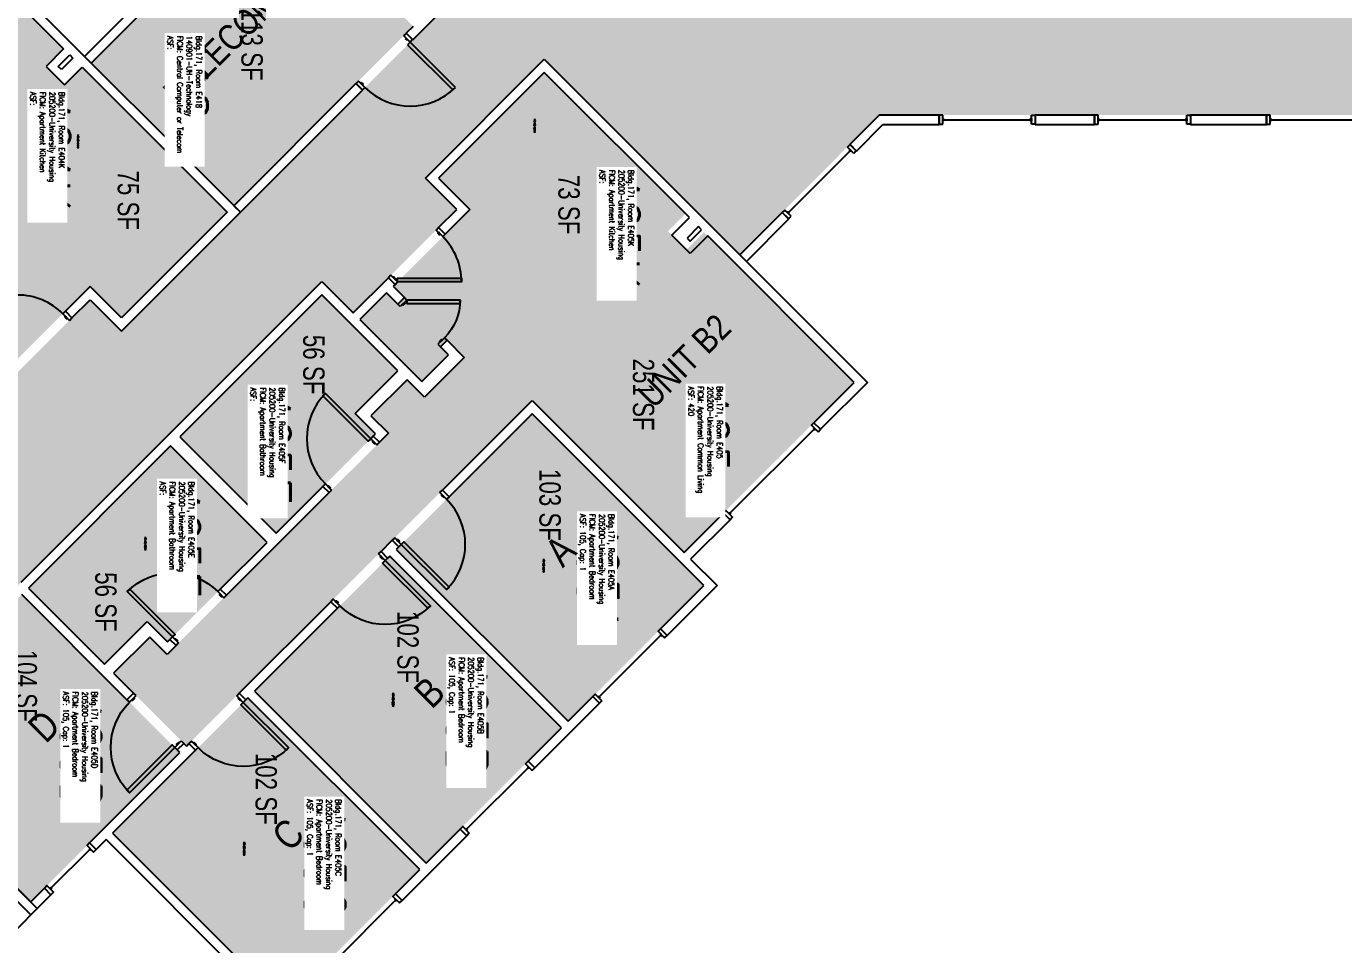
# Model space of a CAD drawing. Header units: inches. Extents: x 9163 to 12690, y -254 to 1288.
# Drawn here: x 10152 to 10894, y 454 to 971 of the extents above; entities that cross this region are included whole.
import ezdxf
from ezdxf.enums import TextEntityAlignment as Align

# ---------------------------------------------------------------- set-up
doc = ezdxf.new("R2010")
doc.units = ezdxf.units.IN
doc.header["$LTSCALE"] = 48
doc.header["$MEASUREMENT"] = 0
for name, color, linetype in [('A-AREA-IDEN', 1, 'Continuous'), ('A-DOOR', 2, 'Continuous'), ('A-GLAZ', 1, 'Continuous'), ('A-IDEN-RNUM', 7, 'Continuous'), ('A-IDEN-SNUM', 4, 'Continuous'), ('A-IDEN-VNUM', 4, 'Continuous'), ('A-ROOM', 1, 'Continuous'), ('A-WALL', 5, 'Continuous'), ('AREA-TEXT', 3, 'Continuous'), ('Rooms-Category-Color', 7, 'Continuous'), ('Rooms-College-Color', 7, 'Continuous'), ('Rooms-Department-Color', 7, 'Continuous'), ('Rooms-Division-Color', 7, 'Continuous'), ('Rooms-Information', 7, 'Continuous')]:
    doc.layers.add(name, color=color, linetype=linetype)
doc.styles.add('AREA', font='arial.ttf', dxfattribs={"width": 0.75, "height": 12})
doc.styles.add('ROOMSNUMBER', font='txt.shx', dxfattribs={"height": 0.03})
doc.styles.add('ROOMVNUMBER', font='simplex.shx', dxfattribs={"width": 0.85})
doc.styles.get("Standard").update_dxf_attribs({"font": 'ARIALN.TTF'})

msp = doc.modelspace()

# ---------------------------------------------------------------- hatches: boundary and pattern name
h = msp.add_hatch()
h.set_pattern_fill('ANSI31', color=256, style=0)
h.set_pattern_definition([(2e-06, (10477.08826, 64.43459), (4e-09, -0.125), [])])
h.paths.add_polyline_path([(10298.56, 711.73), (10340.09, 753.27), (10333.58, 759.78), (10292.05, 718.25)], flags=9)
at = {"layer": 'Rooms-Category-Color', "true_color": 0xe3c5e1}
msp.add_hatch(color=254, dxfattribs=at).paths.add_polyline_path([(10188.9, 949.92), (10269.21, 869.62), (10370.15, 970.56), (10289.84, 1050.86)])
at = {"layer": 'Rooms-Category-Color', "true_color": 0x728ef3}
for points in [[(10173.48, 957.92), (10113.99, 898.42), (10188.32, 824.08), (10145.1, 780.86), (10138.77, 787.19), (10135.06, 783.48), (10141.39, 777.15), (10126.4, 762.16), (10091.48, 797.07), (10106.47, 812.06), (10111.02, 807.52), (10114.73, 811.23), (10105.06, 820.9), (10082.64, 798.49), (10092.45, 788.68), (10072.13, 768.35), (10062.31, 778.16), (9937.84, 653.68), (9947.65, 643.87), (9927.32, 623.54), (9886.31, 664.56), (10080.76, 859.01), (9995.2, 944.57), (10091.02, 1040.38)], [(10206, 806.41), (10113.99, 898.42), (10163.58, 948.02), (10173.93, 937.68), (10183.83, 947.58), (10265.5, 865.9)], [(10384.45, 885.16), (10474.34, 795.27), (10523.94, 844.87), (10513.6, 855.21), (10523.5, 865.11), (10443.95, 944.66)], [(10533.84, 854.77), (10474.34, 795.27), (10402.13, 867.48), (10358.91, 824.26), (10365.24, 817.93), (10361.53, 814.22), (10355.2, 820.55), (10340.21, 805.56), (10375.12, 770.65), (10390.11, 785.64), (10385.57, 790.18), (10389.28, 793.89), (10398.95, 784.22), (10376.53, 761.81), (10366.72, 771.62), (10346.39, 751.29), (10356.21, 741.48), (10231.73, 617), (10221.92, 626.81), (10201.59, 606.49), (10242.6, 565.47), (10437.06, 759.93), (10522.62, 674.37), (10618.43, 770.18)], [(10238.82, 739.53), (10318.82, 819.52), (10361.6, 776.74), (10337.56, 752.7), (10349.05, 741.21), (10293.08, 685.25)], [(10457.39, 579.44), (10533.75, 655.81), (10437.06, 752.5), (10360.69, 676.14), (10457.08, 579.76)], [(10232.01, 624.17), (10287.96, 680.12), (10233.69, 734.39), (10153.69, 654.4), (10196.46, 611.61), (10220.51, 635.65)], [(10377.57, 499.62), (10453.67, 575.73), (10357, 672.42), (10280.88, 596.32), (10377.27, 499.94)], [(10066.01, 566.72), (10154.92, 477.79), (10238.89, 561.76), (10149.97, 650.68)], [(10373.86, 495.91), (10297.76, 419.81), (10201.06, 516.51), (10277.18, 592.61), (10373.56, 496.23)]]:
    msp.add_hatch(color=171, dxfattribs=at).paths.add_polyline_path(points)
at = {"layer": 'Rooms-Category-Color', "true_color": 0xadadad}
msp.add_hatch(color=253, dxfattribs=at).paths.add_polyline_path([(11029.83, 999.18), (10980.83, 999.18), (10980.83, 1009.26), (10925.69, 1009.26), (10925.69, 1034.26), (10843.37, 1034.26), (10843.37, 1009.26), (10416.27, 1009.26), (10206, 798.98), (10188.32, 816.66), (10130.11, 758.45), (10147.79, 740.77), (9631.02, 224.01), (9613.34, 241.68), (9555.13, 183.47), (9572.81, 165.79), (9505.89, 98.87), (9517.47, 87.29), (9506.15, 75.98), (9498.72, 68.54), (9513.59, 53.35), (9544.69, 22.24), (9691.06, 169.49), (9691.77, 170.2), (9676.92, 185.05), (9743.84, 251.97), (9761.52, 234.29), (9819.73, 292.51), (9802.05, 310.18), (10318.82, 826.95), (10336.49, 809.27), (10394.71, 867.48), (10377.03, 885.16), (10443.95, 952.08), (10554.07, 841.95), (10632.39, 920.61), (10981.46, 920.61), (10981.46, 930.68), (10998.08, 930.68), (10998.08, 926.93), (11027.46, 926.93)])
at = {"layer": 'Rooms-College-Color', "true_color": 0xadadad}
for points in [[(10188.9, 949.92), (10269.21, 869.62), (10370.15, 970.56), (10289.84, 1050.86)], [(10173.48, 957.92), (10113.99, 898.42), (10188.32, 824.08), (10145.1, 780.86), (10138.77, 787.19), (10135.06, 783.48), (10141.39, 777.15), (10126.4, 762.16), (10091.48, 797.07), (10106.47, 812.06), (10111.02, 807.52), (10114.73, 811.23), (10105.06, 820.9), (10082.64, 798.49), (10092.45, 788.68), (10072.13, 768.35), (10062.31, 778.16), (9937.84, 653.68), (9947.65, 643.87), (9927.32, 623.54), (9886.31, 664.56), (10080.76, 859.01), (9995.2, 944.57), (10091.02, 1040.38)], [(11029.83, 999.18), (10980.83, 999.18), (10980.83, 1009.26), (10925.69, 1009.26), (10925.69, 1034.26), (10843.37, 1034.26), (10843.37, 1009.26), (10416.27, 1009.26), (10206, 798.98), (10188.32, 816.66), (10130.11, 758.45), (10147.79, 740.77), (9631.02, 224.01), (9613.34, 241.68), (9555.13, 183.47), (9572.81, 165.79), (9505.89, 98.87), (9517.47, 87.29), (9506.15, 75.98), (9498.72, 68.54), (9513.59, 53.35), (9544.69, 22.24), (9691.06, 169.49), (9691.77, 170.2), (9676.92, 185.05), (9743.84, 251.97), (9761.52, 234.29), (9819.73, 292.51), (9802.05, 310.18), (10318.82, 826.95), (10336.49, 809.27), (10394.71, 867.48), (10377.03, 885.16), (10443.95, 952.08), (10554.07, 841.95), (10632.39, 920.61), (10981.46, 920.61), (10981.46, 930.68), (10998.08, 930.68), (10998.08, 926.93), (11027.46, 926.93)], [(10206, 806.41), (10113.99, 898.42), (10163.58, 948.02), (10173.93, 937.68), (10183.83, 947.58), (10265.5, 865.9)], [(10384.45, 885.16), (10474.34, 795.27), (10523.94, 844.87), (10513.6, 855.21), (10523.5, 865.11), (10443.95, 944.66)], [(10533.84, 854.77), (10474.34, 795.27), (10402.13, 867.48), (10358.91, 824.26), (10365.24, 817.93), (10361.53, 814.22), (10355.2, 820.55), (10340.21, 805.56), (10375.12, 770.65), (10390.11, 785.64), (10385.57, 790.18), (10389.28, 793.89), (10398.95, 784.22), (10376.53, 761.81), (10366.72, 771.62), (10346.39, 751.29), (10356.21, 741.48), (10231.73, 617), (10221.92, 626.81), (10201.59, 606.49), (10242.6, 565.47), (10437.06, 759.93), (10522.62, 674.37), (10618.43, 770.18)], [(10238.82, 739.53), (10318.82, 819.52), (10361.6, 776.74), (10337.56, 752.7), (10349.05, 741.21), (10293.08, 685.25)], [(10457.39, 579.44), (10533.75, 655.81), (10437.06, 752.5), (10360.69, 676.14), (10457.08, 579.76)], [(10232.01, 624.17), (10287.96, 680.12), (10233.69, 734.39), (10153.69, 654.4), (10196.46, 611.61), (10220.51, 635.65)], [(10377.57, 499.62), (10453.67, 575.73), (10357, 672.42), (10280.88, 596.32), (10377.27, 499.94)], [(10066.01, 566.72), (10154.92, 477.79), (10238.89, 561.76), (10149.97, 650.68)], [(10373.86, 495.91), (10297.76, 419.81), (10201.06, 516.51), (10277.18, 592.61), (10373.56, 496.23)]]:
    msp.add_hatch(color=253, dxfattribs=at).paths.add_polyline_path(points)
at = {"layer": 'Rooms-Department-Color', "true_color": 0x604aed}
for points in [[(10188.9, 949.92), (10269.21, 869.62), (10370.15, 970.56), (10289.84, 1050.86)], [(10173.48, 957.92), (10113.99, 898.42), (10188.32, 824.08), (10145.1, 780.86), (10138.77, 787.19), (10135.06, 783.48), (10141.39, 777.15), (10126.4, 762.16), (10091.48, 797.07), (10106.47, 812.06), (10111.02, 807.52), (10114.73, 811.23), (10105.06, 820.9), (10082.64, 798.49), (10092.45, 788.68), (10072.13, 768.35), (10062.31, 778.16), (9937.84, 653.68), (9947.65, 643.87), (9927.32, 623.54), (9886.31, 664.56), (10080.76, 859.01), (9995.2, 944.57), (10091.02, 1040.38)], [(10206, 806.41), (10113.99, 898.42), (10163.58, 948.02), (10173.93, 937.68), (10183.83, 947.58), (10265.5, 865.9)], [(10384.45, 885.16), (10474.34, 795.27), (10523.94, 844.87), (10513.6, 855.21), (10523.5, 865.11), (10443.95, 944.66)], [(10533.84, 854.77), (10474.34, 795.27), (10402.13, 867.48), (10358.91, 824.26), (10365.24, 817.93), (10361.53, 814.22), (10355.2, 820.55), (10340.21, 805.56), (10375.12, 770.65), (10390.11, 785.64), (10385.57, 790.18), (10389.28, 793.89), (10398.95, 784.22), (10376.53, 761.81), (10366.72, 771.62), (10346.39, 751.29), (10356.21, 741.48), (10231.73, 617), (10221.92, 626.81), (10201.59, 606.49), (10242.6, 565.47), (10437.06, 759.93), (10522.62, 674.37), (10618.43, 770.18)], [(10238.82, 739.53), (10318.82, 819.52), (10361.6, 776.74), (10337.56, 752.7), (10349.05, 741.21), (10293.08, 685.25)], [(10457.39, 579.44), (10533.75, 655.81), (10437.06, 752.5), (10360.69, 676.14), (10457.08, 579.76)], [(10232.01, 624.17), (10287.96, 680.12), (10233.69, 734.39), (10153.69, 654.4), (10196.46, 611.61), (10220.51, 635.65)], [(10377.57, 499.62), (10453.67, 575.73), (10357, 672.42), (10280.88, 596.32), (10377.27, 499.94)], [(10066.01, 566.72), (10154.92, 477.79), (10238.89, 561.76), (10149.97, 650.68)], [(10373.86, 495.91), (10297.76, 419.81), (10201.06, 516.51), (10277.18, 592.61), (10373.56, 496.23)]]:
    msp.add_hatch(color=173, dxfattribs=at).paths.add_polyline_path(points)
at = {"layer": 'Rooms-Department-Color', "true_color": 0xacacac}
msp.add_hatch(color=253, dxfattribs=at).paths.add_polyline_path([(11029.83, 999.18), (10980.83, 999.18), (10980.83, 1009.26), (10925.69, 1009.26), (10925.69, 1034.26), (10843.37, 1034.26), (10843.37, 1009.26), (10416.27, 1009.26), (10206, 798.98), (10188.32, 816.66), (10130.11, 758.45), (10147.79, 740.77), (9631.02, 224.01), (9613.34, 241.68), (9555.13, 183.47), (9572.81, 165.79), (9505.89, 98.87), (9517.47, 87.29), (9506.15, 75.98), (9498.72, 68.54), (9513.59, 53.35), (9544.69, 22.24), (9691.06, 169.49), (9691.77, 170.2), (9676.92, 185.05), (9743.84, 251.97), (9761.52, 234.29), (9819.73, 292.51), (9802.05, 310.18), (10318.82, 826.95), (10336.49, 809.27), (10394.71, 867.48), (10377.03, 885.16), (10443.95, 952.08), (10554.07, 841.95), (10632.39, 920.61), (10981.46, 920.61), (10981.46, 930.68), (10998.08, 930.68), (10998.08, 926.93), (11027.46, 926.93)])
at = {"layer": 'Rooms-Division-Color', "true_color": 0x604aed}
for points in [[(10188.9, 949.92), (10269.21, 869.62), (10370.15, 970.56), (10289.84, 1050.86)], [(10173.48, 957.92), (10113.99, 898.42), (10188.32, 824.08), (10145.1, 780.86), (10138.77, 787.19), (10135.06, 783.48), (10141.39, 777.15), (10126.4, 762.16), (10091.48, 797.07), (10106.47, 812.06), (10111.02, 807.52), (10114.73, 811.23), (10105.06, 820.9), (10082.64, 798.49), (10092.45, 788.68), (10072.13, 768.35), (10062.31, 778.16), (9937.84, 653.68), (9947.65, 643.87), (9927.32, 623.54), (9886.31, 664.56), (10080.76, 859.01), (9995.2, 944.57), (10091.02, 1040.38)], [(10206, 806.41), (10113.99, 898.42), (10163.58, 948.02), (10173.93, 937.68), (10183.83, 947.58), (10265.5, 865.9)], [(10384.45, 885.16), (10474.34, 795.27), (10523.94, 844.87), (10513.6, 855.21), (10523.5, 865.11), (10443.95, 944.66)], [(10533.84, 854.77), (10474.34, 795.27), (10402.13, 867.48), (10358.91, 824.26), (10365.24, 817.93), (10361.53, 814.22), (10355.2, 820.55), (10340.21, 805.56), (10375.12, 770.65), (10390.11, 785.64), (10385.57, 790.18), (10389.28, 793.89), (10398.95, 784.22), (10376.53, 761.81), (10366.72, 771.62), (10346.39, 751.29), (10356.21, 741.48), (10231.73, 617), (10221.92, 626.81), (10201.59, 606.49), (10242.6, 565.47), (10437.06, 759.93), (10522.62, 674.37), (10618.43, 770.18)], [(10238.82, 739.53), (10318.82, 819.52), (10361.6, 776.74), (10337.56, 752.7), (10349.05, 741.21), (10293.08, 685.25)], [(10457.39, 579.44), (10533.75, 655.81), (10437.06, 752.5), (10360.69, 676.14), (10457.08, 579.76)], [(10232.01, 624.17), (10287.96, 680.12), (10233.69, 734.39), (10153.69, 654.4), (10196.46, 611.61), (10220.51, 635.65)], [(10377.57, 499.62), (10453.67, 575.73), (10357, 672.42), (10280.88, 596.32), (10377.27, 499.94)], [(10066.01, 566.72), (10154.92, 477.79), (10238.89, 561.76), (10149.97, 650.68)], [(10373.86, 495.91), (10297.76, 419.81), (10201.06, 516.51), (10277.18, 592.61), (10373.56, 496.23)]]:
    msp.add_hatch(color=173, dxfattribs=at).paths.add_polyline_path(points)
at = {"layer": 'Rooms-Division-Color', "true_color": 0xadadad}
msp.add_hatch(color=253, dxfattribs=at).paths.add_polyline_path([(11029.83, 999.18), (10980.83, 999.18), (10980.83, 1009.26), (10925.69, 1009.26), (10925.69, 1034.26), (10843.37, 1034.26), (10843.37, 1009.26), (10416.27, 1009.26), (10206, 798.98), (10188.32, 816.66), (10130.11, 758.45), (10147.79, 740.77), (9631.02, 224.01), (9613.34, 241.68), (9555.13, 183.47), (9572.81, 165.79), (9505.89, 98.87), (9517.47, 87.29), (9506.15, 75.98), (9498.72, 68.54), (9513.59, 53.35), (9544.69, 22.24), (9691.06, 169.49), (9691.77, 170.2), (9676.92, 185.05), (9743.84, 251.97), (9761.52, 234.29), (9819.73, 292.51), (9802.05, 310.18), (10318.82, 826.95), (10336.49, 809.27), (10394.71, 867.48), (10377.03, 885.16), (10443.95, 952.08), (10554.07, 841.95), (10632.39, 920.61), (10981.46, 920.61), (10981.46, 930.68), (10998.08, 930.68), (10998.08, 926.93), (11027.46, 926.93)])

# ---------------------------------------------------------------- linework, layer by layer
at = {"layer": 'A-DOOR'}
for p, q in [((10364.95, 965.19), (10366.37, 966.6)), ((10368.49, 961.65), (10364.95, 965.19)), ((10366.01, 964.12), (10365.66, 963.77)), ((10365.66, 963.77), (10366.72, 962.71)), ((10367.07, 963.06), (10366.01, 964.12)), ((10366.37, 966.6), (10369.9, 963.06)), ((10366.72, 962.71), (10367.07, 963.06)), ((10368.49, 961.65), (10367.07, 960.24)), ((10367.07, 960.24), (10392.53, 934.78)), ((10369.9, 963.06), (10368.49, 961.65)), ((10393.94, 936.19), (10368.49, 961.65)), ((10339.5, 939.73), (10338.08, 938.32)), ((10338.08, 938.32), (10341.62, 934.78)), ((10343.03, 936.19), (10339.5, 939.73)), ((10340.56, 938.67), (10340.91, 939.02)), ((10341.62, 937.61), (10340.56, 938.67)), ((10340.91, 939.02), (10341.97, 937.96)), ((10341.97, 937.96), (10341.62, 937.61)), ((10341.62, 934.78), (10343.03, 936.19)), ((10392.53, 934.78), (10393.94, 936.19))]:
    msp.add_line(p, q, dxfattribs=at)
for points in [[(10383.12, 855.9), (10384.53, 857.31), (10388.25, 853.6), (10386.83, 852.18)], [(10384.36, 854.66), (10384, 854.3), (10385.06, 853.24), (10385.42, 853.6)], [(10357.66, 830.44), (10356.25, 829.03), (10359.96, 825.31), (10361.38, 826.73)], [(10358.9, 829.2), (10359.25, 829.56), (10360.31, 828.49), (10359.96, 828.14)], [(10361.38, 826.73), (10361.38, 828.73), (10397.38, 828.73), (10397.38, 826.73)], [(10362.94, 812.81), (10361.53, 814.22), (10365.24, 817.93), (10366.65, 816.52)], [(10366.65, 816.52), (10366.65, 814.52), (10396.65, 814.52), (10396.65, 816.52)], [(10176.73, 805.07), (10178.15, 806.49), (10174.43, 810.2), (10173.02, 808.78)], [(10364.18, 814.04), (10364.53, 813.69), (10365.59, 814.75), (10365.24, 815.1)], [(10175.49, 806.31), (10175.14, 805.96), (10174.08, 807.02), (10174.43, 807.37)], [(10384.15, 791.59), (10385.57, 790.18), (10389.28, 793.89), (10387.87, 795.3)], [(10385.39, 792.83), (10385.04, 793.18), (10386.1, 794.24), (10386.45, 793.89)], [(10346.29, 738.46), (10344.88, 737.05), (10319.42, 762.5), (10320.84, 763.92)], [(10349.74, 735.01), (10351.16, 736.43), (10347.71, 739.87), (10346.29, 738.46)], [(10348.77, 735.99), (10348.42, 735.63), (10347.36, 736.69), (10347.71, 737.05)], [(10324.29, 709.56), (10322.87, 708.14), (10319.42, 711.59), (10320.84, 713)], [(10323.31, 710.53), (10323.67, 710.88), (10322.61, 711.94), (10322.25, 711.59)], [(10385.26, 708.13), (10386.68, 709.55), (10390.39, 705.83), (10388.97, 704.42)], [(10386.5, 706.89), (10386.15, 706.54), (10387.21, 705.48), (10387.56, 705.83)], [(10359.81, 682.68), (10358.39, 681.26), (10362.1, 677.55), (10363.52, 678.96)], [(10350.7, 673.57), (10352.12, 674.99), (10355.83, 671.27), (10354.41, 669.86)], [(10361.04, 681.44), (10361.4, 681.79), (10362.46, 680.73), (10362.1, 680.38)], [(10363.52, 678.96), (10364.93, 680.38), (10390.39, 654.92), (10388.97, 653.51)], [(10351.94, 672.33), (10351.59, 671.98), (10352.65, 670.92), (10353, 671.27)], [(10354.41, 669.86), (10353, 668.45), (10378.46, 642.99), (10379.87, 644.4)], [(10234.75, 626.91), (10236.16, 628.33), (10210.71, 653.78), (10209.29, 652.37)], [(10263.65, 648.92), (10265.07, 650.34), (10261.62, 653.78), (10260.2, 652.37)], [(10262.68, 649.9), (10262.33, 649.54), (10261.26, 650.6), (10261.62, 650.96)], [(10325.25, 648.12), (10323.83, 646.7), (10327.54, 642.99), (10328.96, 644.4)], [(10326.48, 646.88), (10326.84, 647.23), (10327.9, 646.17), (10327.54, 645.82)], [(10238.2, 623.47), (10236.78, 622.05), (10233.33, 625.5), (10234.75, 626.91)], [(10237.22, 624.44), (10237.58, 624.79), (10236.52, 625.85), (10236.16, 625.5)], [(10214.23, 593.84), (10212.82, 595.26), (10209.11, 591.55), (10210.52, 590.13)], [(10270.89, 593.76), (10272.3, 595.17), (10276.01, 591.46), (10274.6, 590.04)], [(10212.99, 592.61), (10213.35, 592.25), (10212.29, 591.19), (10211.93, 591.55)], [(10272.13, 592.52), (10271.77, 592.17), (10272.83, 591.11), (10273.19, 591.46)], [(10274.6, 590.04), (10273.19, 588.63), (10298.64, 563.17), (10300.06, 564.59)], [(10235.98, 564.68), (10234.56, 566.09), (10209.11, 540.63), (10210.52, 539.22)], [(10239.69, 568.39), (10241.1, 566.97), (10237.39, 563.26), (10235.98, 564.68)], [(10238.45, 567.15), (10238.1, 567.5), (10237.04, 566.44), (10237.39, 566.09)], [(10245.43, 568.3), (10244.02, 566.89), (10247.73, 563.17), (10249.14, 564.59)], [(10246.67, 567.06), (10247.02, 567.42), (10248.08, 566.36), (10247.73, 566)]]:
    msp.add_lwpolyline(points, close=True, dxfattribs=at)
for centre, start, end in [((10368.49, 961.65), 225, 315), ((10361.38, 826.73), 0, 45), ((10147.56, 783.33), 45, 90), ((10346.29, 738.46), 135, 225), ((10363.52, 678.96), 315, 45)]:
    msp.add_arc(centre, 36, start, end, dxfattribs=at)
at = {"layer": 'A-DOOR', "extrusion": (0, 0, -1)}
for centre, radius, start, end in [((-10366.65, 816.52), 30, 180, 225), ((-10234.75, 626.91), 36, 45, 135), ((-10354.41, 669.86), 36, 225, 315), ((-10235.98, 564.68), 36, 315, 45), ((-10274.6, 590.04), 36, 225, 315)]:
    msp.add_arc(centre, radius, start, end, dxfattribs=at)
at = {"layer": 'A-GLAZ'}
for p, q in [((10668.18, 920.49), (10666.18, 920.49)), ((10666.18, 920.49), (10666.18, 915.49)), ((10668.18, 915.49), (10668.18, 920.49)), ((10718.18, 920.49), (10720.18, 920.49)), ((10718.18, 915.49), (10718.18, 920.49)), ((10720.18, 920.49), (10720.18, 915.49)), ((10755.62, 920.49), (10753.62, 920.49)), ((10753.62, 920.49), (10753.62, 915.49)), ((10755.62, 915.49), (10755.62, 920.49)), ((10805.62, 920.49), (10807.62, 920.49)), ((10805.62, 915.49), (10805.62, 920.49)), ((10807.62, 920.49), (10807.62, 915.49)), ((10852.49, 920.49), (10850.49, 920.49)), ((10850.49, 920.49), (10850.49, 915.49)), ((10852.49, 915.49), (10852.49, 920.49)), ((10666.18, 915.49), (10668.18, 915.49)), ((10668.18, 917.24), (10668.18, 918.74)), ((10668.68, 917.24), (10668.68, 918.74)), ((10668.68, 917.99), (10717.68, 917.99)), ((10717.68, 917.24), (10717.68, 918.74)), ((10718.18, 918.74), (10718.18, 917.24)), ((10720.18, 915.49), (10718.18, 915.49)), ((10753.62, 915.49), (10755.62, 915.49)), ((10755.62, 917.24), (10755.62, 918.74)), ((10756.12, 917.24), (10756.12, 918.74)), ((10756.12, 917.99), (10805.12, 917.99)), ((10805.12, 917.24), (10805.12, 918.74)), ((10805.62, 918.74), (10805.62, 917.24)), ((10807.62, 915.49), (10805.62, 915.49)), ((10850.49, 915.49), (10852.49, 915.49)), ((10852.49, 917.24), (10852.49, 918.74)), ((10852.99, 917.24), (10852.99, 918.74)), ((10852.99, 917.99), (10901.99, 917.99)), ((10581.47, 865.75), (10616.04, 900.47)), ((10614.62, 902.59), (10616.03, 904)), ((10618.16, 899.06), (10614.62, 902.59)), ((10616.57, 899.94), (10615.51, 901)), ((10615.86, 901.35), (10616.92, 900.29)), ((10616.03, 904), (10619.57, 900.48)), ((10619.57, 900.48), (10618.16, 899.06)), ((10579.34, 867.16), (10577.93, 865.74)), ((10577.93, 865.74), (10581.47, 862.21)), ((10582.89, 863.63), (10579.34, 867.16)), ((10581.65, 864.86), (10580.58, 865.92)), ((10582, 865.22), (10580.93, 866.27)), ((10581.47, 862.21), (10582.89, 863.63)), ((10595.81, 743.85), (10548.43, 696.47)), ((10595.28, 744.38), (10596.34, 743.32)), ((10547.9, 697), (10548.96, 695.94)), ((10509.51, 627.85), (10474.87, 593.21)), ((10508.98, 628.38), (10510.05, 627.32)), ((10474.34, 593.74), (10475.4, 592.68)), ((10434.94, 553.28), (10400.29, 518.63)), ((10434.41, 553.81), (10435.47, 552.74)), ((10399.76, 519.16), (10400.82, 518.1)), ((10188.16, 507.32), (10166.24, 485.4)), ((10187.63, 507.85), (10188.69, 506.79)), ((10165.71, 485.93), (10166.77, 484.87)), ((10360.32, 478.66), (10325.67, 444.01)), ((10359.79, 479.19), (10360.85, 478.13))]:
    msp.add_line(p, q, dxfattribs=at)
for points in [[(10598.02, 742.34), (10599.43, 743.76), (10595.72, 747.47), (10594.31, 746.06)], [(10549.94, 694.26), (10548.52, 692.85), (10544.81, 696.56), (10546.22, 697.97)], [(10511.72, 626.35), (10513.14, 627.77), (10509.43, 631.48), (10508.01, 630.06)], [(10476.37, 591), (10474.96, 589.58), (10471.24, 593.29), (10472.66, 594.71)], [(10437.15, 551.77), (10438.56, 553.19), (10434.85, 556.9), (10433.43, 555.48)], [(10401.79, 516.42), (10400.38, 515), (10396.66, 518.72), (10398.08, 520.13)], [(10190.37, 505.82), (10191.78, 507.23), (10188.07, 510.94), (10186.66, 509.53)], [(10167.74, 483.19), (10166.33, 481.77), (10162.62, 485.49), (10164.03, 486.9)], [(10362.53, 477.15), (10363.94, 478.57), (10360.23, 482.28), (10358.82, 480.87)]]:
    msp.add_lwpolyline(points, close=True, dxfattribs=at)
at = {"layer": 'A-WALL'}
for p, q in [((10272.92, 865.9), (10091.02, 1047.81)), ((10091.02, 1040.38), (10173.48, 957.92)), ((10369.99, 962.98), (10416.27, 1009.26)), ((10226.82, 995.27), (10185.19, 953.64)), ((10188.9, 949.92), (10230.53, 991.55)), ((10370.15, 970.56), (10366.28, 966.69)), ((10366.28, 966.69), (10369.99, 962.98)), ((10173.48, 957.92), (10163.58, 948.02)), ((10170.48, 948.02), (10176.93, 954.47)), ((10178.7, 952.7), (10172.25, 946.25)), ((10176.93, 954.47), (10178.7, 952.7)), ((10185.19, 953.64), (10188.9, 949.92)), ((10377.03, 885.16), (10443.95, 952.08)), ((10443.95, 952.08), (10625.86, 770.18)), ((10163.58, 948.02), (10173.93, 937.68)), ((10172.25, 946.25), (10170.48, 948.02)), ((10173.93, 937.68), (10183.83, 947.58)), ((10183.83, 947.58), (10265.5, 865.9)), ((10443.95, 944.66), (10384.45, 885.16)), ((10525.62, 862.99), (10443.95, 944.66)), ((10337.99, 938.4), (10269.21, 869.62)), ((10272.92, 865.9), (10341.71, 934.69)), ((10341.71, 934.69), (10337.99, 938.4)), ((10632.39, 920.61), (10615.94, 904.09)), ((10666.18, 920.61), (10632.39, 920.61)), ((10666.18, 915.36), (10666.18, 920.61)), ((10753.62, 920.61), (10720.18, 920.61)), ((10720.18, 920.61), (10720.18, 915.36)), ((10753.62, 915.36), (10753.62, 920.61)), ((10850.49, 920.61), (10807.62, 920.61)), ((10807.62, 920.61), (10807.62, 915.36)), ((10850.49, 915.36), (10850.49, 920.61)), ((10619.66, 900.39), (10634.57, 915.36)), ((10634.57, 915.36), (10666.18, 915.36)), ((10720.18, 915.36), (10753.62, 915.36)), ((10807.62, 915.36), (10850.49, 915.36)), ((10615.94, 904.09), (10619.66, 900.39)), ((10394.71, 867.48), (10377.03, 885.16)), ((10384.45, 885.16), (10402.13, 867.48)), ((10269.21, 869.62), (10272.92, 865.9)), ((10384.53, 857.31), (10394.71, 867.48)), ((10402.13, 867.48), (10388.25, 853.6)), ((10206, 798.98), (10272.92, 865.9)), ((10265.5, 865.9), (10206, 806.41)), ((10515.72, 853.09), (10525.62, 862.99)), ((10577.84, 865.83), (10554.07, 841.95)), ((10557.79, 838.25), (10581.56, 862.12)), ((10581.56, 862.12), (10577.84, 865.83)), ((10388.25, 853.6), (10384.53, 857.31)), ((10526.06, 842.75), (10515.72, 853.09)), ((10530.75, 857.86), (10524.3, 851.41)), ((10526.06, 849.64), (10532.52, 856.09)), ((10535.96, 852.65), (10526.06, 842.75)), ((10532.52, 856.09), (10530.75, 857.86)), ((10618.43, 770.18), (10535.96, 852.65)), ((10524.3, 851.41), (10526.06, 849.64)), ((10554.07, 841.95), (10557.79, 838.25)), ((10149.53, 657.66), (10318.82, 826.95)), ((10188.32, 824.08), (10174.43, 810.2)), ((10206, 806.41), (10188.32, 824.08)), ((10318.82, 826.95), (10336.49, 809.27)), ((10336.49, 809.27), (10356.25, 829.03)), ((10356.25, 829.03), (10359.96, 825.31)), ((10359.96, 825.31), (10358.91, 824.26)), ((10358.91, 824.26), (10365.24, 817.93)), ((10178.15, 806.49), (10188.32, 816.66)), ((10188.32, 816.66), (10206, 798.98)), ((10318.82, 819.52), (10238.81, 739.52)), ((10361.6, 776.74), (10318.82, 819.52)), ((10355.2, 820.55), (10340.21, 805.56)), ((10361.53, 814.22), (10355.2, 820.55)), ((10365.24, 817.93), (10361.53, 814.22)), ((10174.43, 810.2), (10178.15, 806.49)), ((10340.21, 805.56), (10375.12, 770.65)), ((10385.57, 790.18), (10389.28, 793.89)), ((10389.28, 793.89), (10398.95, 784.22)), ((10390.11, 785.64), (10385.57, 790.18)), ((10375.12, 770.65), (10390.11, 785.64)), ((10398.95, 784.22), (10376.53, 761.81)), ((10337.56, 752.7), (10361.6, 776.74)), ((10366.72, 771.62), (10346.39, 751.29)), ((10376.53, 761.81), (10366.72, 771.62)), ((10595.72, 747.47), (10618.43, 770.18)), ((10625.86, 770.18), (10599.43, 743.76)), ((10386.68, 709.55), (10437.06, 759.93)), ((10437.06, 759.93), (10522.62, 674.37)), ((10349.05, 741.21), (10337.56, 752.7)), ((10346.39, 751.29), (10356.21, 741.48)), ((10437.06, 752.5), (10390.39, 705.83)), ((10533.75, 655.81), (10437.06, 752.5)), ((10356.21, 741.48), (10351.16, 736.43)), ((10599.43, 743.76), (10595.72, 747.47)), ((10233.69, 734.39), (10153.68, 654.39)), ((10287.96, 680.12), (10233.69, 734.39)), ((10238.81, 739.52), (10293.08, 685.25)), ((10347.71, 739.87), (10349.05, 741.21)), ((10351.16, 736.43), (10347.71, 739.87)), ((10322.87, 708.14), (10265.07, 650.34)), ((10293.08, 685.25), (10319.42, 711.59)), ((10319.42, 711.59), (10322.87, 708.14)), ((10390.39, 705.83), (10386.68, 709.55)), ((10522.62, 674.37), (10544.81, 696.56)), ((10548.52, 692.85), (10526.33, 670.65)), ((10544.81, 696.56), (10548.52, 692.85)), ((10261.62, 653.78), (10287.96, 680.12)), ((10352.12, 674.99), (10358.39, 681.26)), ((10355.83, 671.27), (10352.12, 674.99)), ((10358.39, 681.26), (10362.1, 677.55)), ((10362.1, 677.55), (10360.69, 676.14)), ((10360.69, 676.14), (10457.39, 579.44)), ((10356.98, 672.42), (10355.83, 671.27)), ((10453.67, 575.73), (10356.98, 672.42)), ((10526.33, 670.65), (10541.18, 655.81)), ((10153.68, 654.39), (10196.46, 611.61)), ((10265.07, 650.34), (10261.62, 653.78)), ((10509.43, 631.48), (10533.75, 655.81)), ((10541.18, 655.81), (10513.14, 627.77)), ((10207.25, 593.4), (10149.97, 650.68)), ((10272.3, 595.17), (10323.83, 646.7)), ((10323.83, 646.7), (10327.54, 642.99)), ((10327.54, 642.99), (10280.88, 596.32)), ((10196.46, 611.61), (10220.51, 635.65)), ((10220.51, 635.65), (10232, 624.16)), ((10513.14, 627.77), (10509.43, 631.48)), ((10221.92, 626.81), (10201.59, 606.49)), ((10231.73, 617), (10221.92, 626.81)), ((10232, 624.16), (10233.33, 625.5)), ((10233.33, 625.5), (10236.78, 622.05)), ((10236.78, 622.05), (10231.73, 617)), ((10201.59, 606.49), (10210.96, 597.12)), ((10209.11, 591.55), (10207.25, 593.4)), ((10212.82, 595.26), (10209.11, 591.55)), ((10210.96, 597.12), (10212.82, 595.26)), ((10276.01, 591.46), (10272.3, 595.17)), ((10280.88, 596.32), (10377.57, 499.62)), ((10457.39, 579.44), (10471.24, 593.29)), ((10471.24, 593.29), (10474.96, 589.58)), ((10277.16, 592.61), (10276.01, 591.46)), ((10373.86, 495.91), (10277.16, 592.61)), ((10474.96, 589.58), (10438.56, 553.19)), ((10434.85, 556.9), (10453.67, 575.73)), ((10154.92, 470.37), (10058.58, 566.71)), ((10158.63, 474.08), (10062.29, 570.42)), ((10066, 566.71), (10154.92, 477.79)), ((10237.39, 563.26), (10241.1, 566.97)), ((10241.1, 566.97), (10242.6, 565.47)), ((10242.6, 565.47), (10244.02, 566.89)), ((10244.02, 566.89), (10247.73, 563.17)), ((10194.08, 516.95), (10238.89, 561.76)), ((10247.73, 563.17), (10201.06, 516.51)), ((10238.89, 561.76), (10237.39, 563.26)), ((10438.56, 553.19), (10434.85, 556.9)), ((10188.07, 510.94), (10194.08, 516.95)), ((10197.35, 512.79), (10191.78, 507.23)), ((10297.76, 412.38), (10197.35, 512.79)), ((10201.06, 516.51), (10297.76, 419.81)), ((10400.38, 515), (10363.94, 478.57)), ((10377.57, 499.62), (10396.66, 518.72)), ((10396.66, 518.72), (10400.38, 515)), ((10191.78, 507.23), (10188.07, 510.94)), ((10360.23, 482.28), (10373.86, 495.91)), ((10154.92, 477.79), (10162.62, 485.49)), ((10162.62, 485.49), (10166.33, 481.77)), ((10363.94, 478.57), (10360.23, 482.28)), ((10166.33, 481.77), (10154.92, 470.37)), ((10147.23, 462.67), (10158.63, 474.08))]:
    msp.add_line(p, q, dxfattribs=at)

# ---------------------------------------------------------------- texts
at = {"layer": 'A-AREA-IDEN'}
for s, p in [('TELECOM', (10267.23, 954.01)), ('UNIT B2', (10527.83, 777.21))]:
    msp.add_text(s, height=14.4, rotation=45, dxfattribs=at).set_placement(p, align=Align.CENTER)
at = {"layer": 'A-IDEN-RNUM', "style": 'ROOMSNUMBER', "width": 0.85}
for s, p in [('0405-K0', (10438.57, 914.67)), ('0404-K0', (10181.53, 905.84)), ('0405-F0', (10285.39, 745.57)), ('0405-00', (10537.13, 742.76)), ('0405-E0', (10219.45, 679.55)), ('0405-A0', (10443.63, 667.1)), ('0405-B0', (10358.94, 591.61)), ('0405-C0', (10275.08, 507.82))]:
    msp.add_text(s, height=1, rotation=270, dxfattribs=at).set_placement(p, align=Align.MIDDLE_CENTER)
at = {"layer": 'A-IDEN-SNUM', "style": 'ROOMSNUMBER', "width": 0.85}
for s, p in [('1710E405K0', (10438.57, 914.67)), ('1710E404K0', (10181.53, 905.84)), ('1710E405F0', (10285.39, 745.57)), ('1710E40500', (10537.13, 742.76)), ('1710E405E0', (10219.45, 679.55)), ('1710E405A0', (10443.63, 667.1)), ('1710E405B0', (10358.94, 591.61)), ('1710E405C0', (10275.08, 507.82))]:
    msp.add_text(s, height=1, rotation=270, dxfattribs=at).set_placement(p, align=Align.MIDDLE_CENTER)
at = {"layer": 'A-IDEN-VNUM', "style": 'ROOMVNUMBER', "width": 0.85}
for s, p in [('418', (10243.17, 942.4)), ('404K', (10165.98, 899.97)), ('405K', (10486.36, 856.08)), ('405', (10536.31, 743.27)), ('405F', (10289.88, 734.03)), ('405E', (10238.95, 681.04)), ('405A', (10474.26, 661.41)), ('405B', (10400.61, 581.73)), ('405D', (10183.33, 562.33)), ('405C', (10320.64, 501.3))]:
    msp.add_text(s, height=22.5, rotation=270, dxfattribs=at).set_placement(p, align=Align.MIDDLE_CENTER)
at = {"layer": 'A-ROOM', "char_height": 16, "width": 1, "attachment_point": 1, "rotation": 44.87022}
for s, insert in [('{\\C1;A}', (10443, 676.79)), ('{\\C1;B}', (10369.35, 597.11)), ('{\\C1;D}', (10152.07, 577.71)), ('{\\C1;C}', (10289.38, 516.67))]:
    msp.add_mtext(s, dxfattribs=dict(at, insert=insert))
at = {"layer": 'AREA-TEXT', "style": 'AREA', "width": 0.75}
for s, p in [('113 SF', (10279.53, 960.24)), ('75 SF', (10209.9, 872.69)), ('73 SF', (10457.89, 870.26)), ('56 SF', (10314.29, 780.16)), ('251 SF', (10499.82, 763.29)), ('103 SF', (10447.22, 701.16)), ('56 SF', (10197.25, 646.6)), ('102 SF', (10367.28, 621.21)), ('104 SF', (10152.45, 599.42)), ('102 SF', (10287.47, 541.39))]:
    msp.add_text(s, height=12, rotation=270, dxfattribs=at).set_placement(p, align=Align.MIDDLE_CENTER)

# ---------------------------------------------------------------- next in the draw order: texts
at = {"layer": 'Rooms-Information', "char_height": 3.2143, "width": 72, "attachment_point": 7, "rotation": 270, "style": 'ROOMVNUMBER', "bg_fill": 3, "box_fill_scale": 1.5, "bg_fill_color": 256, "bg_fill_true_color": 13158600, "bg_fill_transparency": 0}
for s, insert in [('Bldg.171, Room E418^M^J140901-UH-Technology^M^JFICM: Central Computer or Telecom^M^JASF: ', (10231.92, 965.17)), ('Bldg.171, Room E404K^M^J205200-University Housing^M^JFICM: Apartment Kitchen^M^JASF: ', (10154.73, 933.66)), ('Bldg.171, Room E405K^M^J205200-University Housing^M^JFICM: Apartment Kitchen^M^JASF: ', (10475.11, 889.78)), ('Bldg.171, Room E405F^M^J205200-University Housing^M^JFICM: Apartment Bathroom^M^JASF: ', (10278.63, 767.27)), ('Bldg.171, Room E405^M^J205200-University Housing^M^JFICM: Apartment Common Living^M^JASF: 420', (10525.06, 767.86)), ('Bldg.171, Room E405E^M^J205200-University Housing^M^JFICM: Apartment Bathroom^M^JASF: ', (10227.7, 714.29)), ('Bldg.171, Room E405A^M^J205200-University Housing^M^JFICM: Apartment Bedroom^M^JASF: 105, Cap: 1', (10463.01, 696.02)), ('Bldg.171, Room E405B^M^J205200-University Housing^M^JFICM: Apartment Bedroom^M^JASF: 105, Cap: 1', (10389.36, 615.43)), ('Bldg.171, Room E405D^M^J205200-University Housing^M^JFICM: Apartment Bedroom^M^JASF: 105, Cap: 1', (10172.08, 596.03)), ('Bldg.171, Room E405C^M^J205200-University Housing^M^JFICM: Apartment Bedroom^M^JASF: 105, Cap: 1', (10309.39, 535.45))]:
    msp.add_mtext(s, dxfattribs=dict(at, insert=insert))

doc.saveas('drawing.dxf')
